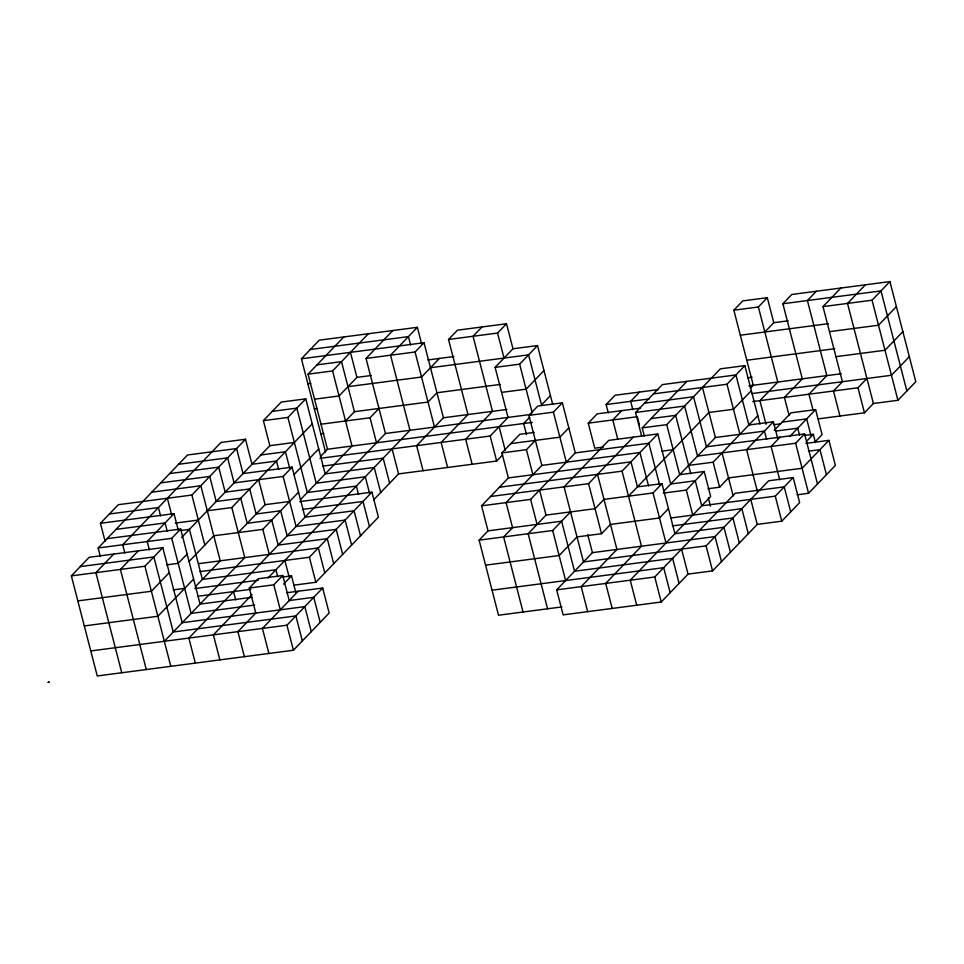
<?xml version="1.0" encoding="UTF-8"?>
<svg xmlns="http://www.w3.org/2000/svg" width="964" height="964" viewBox="0 0 964 964"><rect width="100%" height="100%" fill="white"/><g stroke="black" fill="none" stroke-linecap="round" stroke-linejoin="round"><path stroke-width="1.45" d="M105.124 541.37L100.449 523.295L118.319 504.69L191.884 495.05L245.507 439.247L251.978 464.274L276.499 461.057L278.656 469.408M286.621 592.752L322.687 588.028L329.158 613.044L293.418 650.242L97.244 675.969L71.36 575.87L89.23 557.276L162.796 547.624L182.208 622.696L304.817 606.621L311.288 631.649M100.316 556.312L98.159 547.974L187.522 454.984L236.566 448.549L243.036 473.577L292.08 467.142L305.022 517.198L354.065 510.763L360.536 535.791M113.752 554.059L95.882 572.652L121.765 672.751M325.495 451.923L301.407 358.777L319.277 340.172L417.364 327.314L421.678 343.991M138.274 550.842L120.404 569.447L146.287 669.534M178.328 530.333L174.014 513.643L147.203 541.539L149.36 549.89M181.473 537.635L269.848 445.681L263.377 420.653L281.247 402.06L305.769 398.843L325.181 473.914L374.225 467.48L380.696 492.508M320.518 456.466L327.471 449.236L308.058 374.153L343.799 336.966M71.36 575.87L144.925 566.23L162.796 547.624M98.159 547.974L171.725 538.334L180.666 529.031L200.078 604.103L252.002 597.294M263.377 420.653L287.899 417.436L305.769 398.843M308.058 374.153L332.58 370.947L368.32 333.749M195.331 663.111L188.86 638.084L385.443 433.499L366.031 358.427L392.842 330.532M169.266 572.652L151.396 591.245L77.831 600.897M187.137 554.047L178.195 563.35L166.664 564.868M207.296 510.775L231.818 507.558L312.24 423.859M371.345 375.478L356.921 377.37L339.051 395.963L314.529 399.18M188.944 561.626L213.767 535.791L262.81 529.369L298.551 492.17M417.364 327.314L390.553 355.21L409.965 430.281L267.98 578.038M178.593 464.287L227.625 457.852L234.095 482.88L283.139 476.445L292.08 467.142M193.607 579.075L157.867 616.273L84.302 625.925M238.289 532.586L265.1 504.678L289.61 501.473M293.887 474.722L318.71 448.887M345.522 420.991L354.451 411.688L428.016 402.048L436.957 392.746L500.424 384.419M366.031 358.427L415.074 351.993L424.015 342.702L443.428 417.774L416.617 445.669L423.088 470.697M195.415 586.654L220.238 560.819L200.825 485.748L151.782 492.182M321 424.208L370.043 417.774L378.973 408.471M447.609 467.48L441.138 442.452L467.95 414.556L448.525 339.485L457.466 330.182L506.51 323.747L512.981 348.775L495.11 367.368L508.052 417.424L490.182 436.017L319.976 458.346M164.338 641.301L244.76 557.602L231.818 507.558M300.358 499.738L351.993 446.019L332.58 370.947M439.415 358.427L421.545 377.02L347.98 386.672M481.988 326.965L473.047 336.267L492.471 411.339L465.66 439.235L472.131 464.262M244.374 656.677L237.903 631.649L255.773 613.056L249.302 588.028L258.232 578.725L282.753 575.508L289.224 600.536L313.746 597.318L320.217 622.346M448.525 339.485L497.569 333.05L506.51 323.747M252.098 594.571L213.381 634.866L219.852 659.894M249.302 588.028L273.824 584.811L282.753 575.508M283.573 584.124L291.514 575.857L295.828 592.535M199.765 571.628L309.384 557.252L371.935 492.158L378.406 517.186L315.855 582.28L294.225 585.124M373.743 499.738L398.566 473.902L496.653 461.045L502.606 454.839M298.165 591.233L262.425 628.432L268.896 653.459M495.11 367.368L519.632 364.163L537.502 345.558L552.601 403.952M90.773 650.941L286.935 625.214L322.687 588.028M543.973 370.586L526.103 389.179L501.581 392.396M523.042 612.007L503.63 536.936L512.559 527.633L506.088 502.606L541.828 465.407L528.887 415.363L537.828 406.061L562.349 402.844L575.291 452.899L530.61 499.388L481.566 505.823L488.037 530.851L479.108 540.141L498.521 615.225L561.988 606.898M529.598 417.304L523.633 423.509L526.513 434.631M550.444 395.614L541.515 404.904L528.561 354.86L430.486 367.718M481.566 505.823L508.377 477.927L501.907 452.899L519.777 434.306L534.201 432.414M528.887 415.363L553.408 412.146L562.349 402.844M501.907 452.899L526.428 449.682L535.357 440.391M568.82 427.871L559.879 437.174L510.836 443.597M603.392 447.043L594.74 448.188L588.269 423.16L597.198 413.857L640.47 408.182M608.296 412.905L606.139 404.555L615.068 395.264L658.352 389.589M621.72 410.64L612.791 419.943L617.816 439.403M639.59 392.047L630.661 401.349L632.818 409.688M641.663 436.114L635.553 412.484L662.364 384.588L735.93 374.936L748.871 424.991L773.393 421.774L777.707 438.451M750.281 388.359L753.27 385.263L733.845 310.191L742.786 300.889L767.308 297.683L773.779 322.699L764.838 332.002M730.435 552.3L723.964 527.272L674.921 533.707L661.979 483.651L653.038 492.953L603.994 499.388L595.065 508.691L546.022 515.113L528.152 533.719L547.564 608.79M490.507 496.52L588.582 483.663L633.264 437.162M644.362 436.21L642.205 427.871L686.886 381.37M733.845 310.191L758.367 306.974L767.308 297.683M479.108 540.141L552.661 530.501L570.543 511.896M499.436 487.23L622.045 471.143L657.785 433.945L670.727 484L695.249 480.783L701.72 505.811L775.285 496.159L793.155 477.566L799.638 502.581L781.756 521.187L757.234 524.404L712.565 570.893L688.043 574.11L661.232 602.006L563.145 614.875L556.674 589.848L592.414 552.649L715.023 536.574L721.494 561.602M642.205 427.871L666.726 424.654L720.337 368.851L744.859 365.645L759.957 424.027M789.106 415.508L784.431 397.433L802.313 378.84L782.889 303.756L791.83 294.466L889.917 281.596L915.8 381.696L897.93 400.289L873.408 403.506L864.467 412.809L818.316 418.858M653.423 393.89L726.989 384.238L744.859 365.645M816.351 291.248L807.41 300.551L826.823 375.623L808.953 394.216L812.917 409.507M628.516 496.171L708.938 412.484L733.459 409.266L751.33 390.661M485.579 565.169L559.144 555.529L577.014 536.924L601.536 533.707L610.465 524.416L659.509 517.981L668.45 508.679M839.945 416.026L833.474 390.998L842.416 381.708L823.003 306.624L840.873 288.031M663.786 491.23L715.409 437.499L764.452 431.077L766.609 439.415M865.395 284.814L847.525 303.419L873.408 403.506M663.244 493.11L686.32 490.086L704.19 471.48L710.661 496.508L630.239 580.195L636.71 605.223M688.609 465.395L713.131 462.19L757.8 415.689M823.003 306.624L872.046 300.202L889.917 281.596M773.393 421.774L746.582 449.67L757.367 491.375M708.058 488.724L719.602 487.206L728.531 477.915L802.096 468.263L828.907 440.367L835.378 465.395L808.567 493.291L797.035 494.797M774.2 430.378L791.083 412.821L815.604 409.604L822.075 434.619L815.122 441.861M896.387 306.624L878.517 325.217L829.474 331.652M780.045 437.15L771.104 446.453L779.731 479.819M556.674 589.848L654.761 576.99L735.183 493.291L784.226 486.856L790.697 511.884M789.793 436.463L815.604 409.604M635.553 412.484L684.597 406.049L697.538 456.105L795.625 443.235L804.566 433.945L817.508 483.988M902.858 331.652L884.988 350.245L835.945 356.68M657.785 433.945L608.742 440.379L564.073 486.88L583.485 561.952L706.094 545.877L768.645 480.783L793.155 477.566M806.374 441.512L813.315 434.282L815.472 442.621M752.703 401.59L857.996 387.781L866.937 378.491M909.329 356.668L891.459 375.273L751.546 393.613M310.336 349.474L408.423 336.617L410.58 344.955M301.407 358.777L424.015 342.702M316.987 364.862L341.509 361.645L354.451 411.688M782.889 303.756L880.976 290.899L906.859 390.998M427.883 359.933L453.839 356.535M512.981 348.775L537.502 345.558M307.877 383.805L310.757 383.419M773.779 322.699L788.203 320.807M740.316 335.219L828.305 323.675M272.306 411.351L296.828 408.134L316.24 483.217L365.284 476.782L369.598 493.46M314.348 408.82L317.228 408.447M746.799 360.247L834.776 348.703M245.507 439.247L220.985 442.464L122.681 544.756L124.838 553.095M320.819 433.848L323.699 433.475M443.428 417.774L506.895 409.447M747.775 377.852L752.101 377.286M269.848 445.681L294.369 442.464M385.443 433.499L531.128 414.399M606.139 404.555L649.411 398.879M748.944 385.829L841.259 373.731M644.494 403.181L693.538 396.758L706.479 446.802L804.566 433.945M260.907 454.972L285.428 451.767L289.742 468.444M327.471 449.236L532.297 422.365M169.652 473.577L218.695 467.154L225.166 492.17L249.688 488.953L256.159 513.981L280.681 510.763L287.152 535.791L336.195 529.357L342.666 554.384M588.269 423.16L637.312 416.725L639.469 425.064M160.711 482.88L209.754 476.445L216.225 501.473L240.747 498.255L247.218 523.283L271.74 520.066L278.21 545.094L327.254 538.659L333.725 563.687M651.134 418.569L675.656 415.351L690.766 473.746M322.579 466.13L383.166 458.177L389.637 483.205M782.153 422.112L806.675 418.894L810.989 435.583M773.598 424.726L780.816 423.786M109.39 513.993L158.433 507.558L160.59 515.909M575.291 452.899L648.856 443.247L659.641 484.952M776.092 431.041L797.734 428.197L799.53 435.15M100.449 523.295L174.014 513.643M541.828 465.407L639.915 452.55L648.543 485.916M661.653 451.188L673.197 449.67M299.816 501.617L371.935 492.158M804.663 435.415L813.315 434.282M116.029 529.381L165.073 522.946L167.23 531.284M508.377 477.927L630.986 461.852L637.457 486.868L661.979 483.651M175.279 523.103L198.355 520.066M302.419 509.402L363.006 501.461L369.477 526.489M805.832 443.392L828.907 440.367M107.1 538.671L180.666 529.031M180.762 530.501L189.426 529.369L202.368 579.424L275.933 569.772L277.728 576.725M808.435 451.176L819.966 449.67L826.437 474.686M704.19 471.48L679.668 474.698L666.726 424.654M80.289 566.579L153.854 556.927L173.267 631.998L295.876 615.924L302.347 640.94M198.596 563.663L318.325 547.962L324.796 572.978M488.037 530.851L561.602 521.199L574.544 571.254L672.631 558.385L679.102 583.413M671.149 517.945L741.834 508.679L748.305 533.694M173.134 589.884L184.666 588.377M194.873 588.534L258.34 580.207M282.862 576.99L291.514 575.857M672.318 525.922L732.893 517.969L739.364 542.997M197.475 596.318L250.845 589.317M254.604 605.079L191.137 613.405L171.725 538.334M492.05 590.197L663.69 567.688L670.161 592.715M872.046 300.202L897.93 400.289M857.996 387.781L864.467 412.809M795.625 443.235L808.567 493.291M758.367 306.974L777.791 382.045L759.909 400.65L766.031 424.281M775.285 496.159L781.756 521.187M726.989 384.238L739.93 434.282M750.763 499.376L757.234 524.404M722.06 452.887L733.206 495.978M702.467 387.456L715.409 437.499M713.131 462.19L719.602 487.206M708.323 497.81L710.48 506.148M706.094 545.877L712.565 570.893M686.32 490.086L692.791 515.101M681.572 549.082L688.043 574.11M653.038 492.953L665.979 543.009M654.761 576.99L661.232 602.006M622.045 471.143L641.458 546.214L605.717 583.413L612.188 608.441M597.523 474.36L616.936 549.432L581.196 586.63L587.666 611.658M588.582 483.663L601.536 533.707M587.739 534.574L592.414 552.649M553.408 412.146L566.35 462.19M519.632 364.163L532.212 412.821M552.661 530.501L565.615 580.545M539.551 490.098L546.022 515.113M497.569 333.05L504.039 358.078M526.428 449.682L532.899 474.71M530.61 499.388L537.081 524.416M499.111 426.727L505.232 450.357M490.182 436.017L496.653 461.045M415.074 351.993L434.487 427.064M392.095 448.887L398.566 473.902M370.043 417.774L376.514 442.801M350.45 352.342L356.921 377.37M358.512 494.424L356.355 486.085L307.311 492.508L287.899 417.436M351.607 545.082L345.124 520.066L296.093 526.489L283.139 476.445M309.384 557.252L315.855 582.28M284.862 560.47L289.176 577.159M258.617 479.662L265.1 504.678M262.81 529.369L269.281 554.384M286.935 625.214L293.418 650.242M273.824 584.811L280.295 609.838M233.541 591.583L235.698 599.933M191.884 495.05L204.826 545.094M167.362 498.268L171.676 514.945M144.925 566.23L170.809 666.317M49.056 682.078L48.2 682.404L49.056 682.078"/></g></svg>
